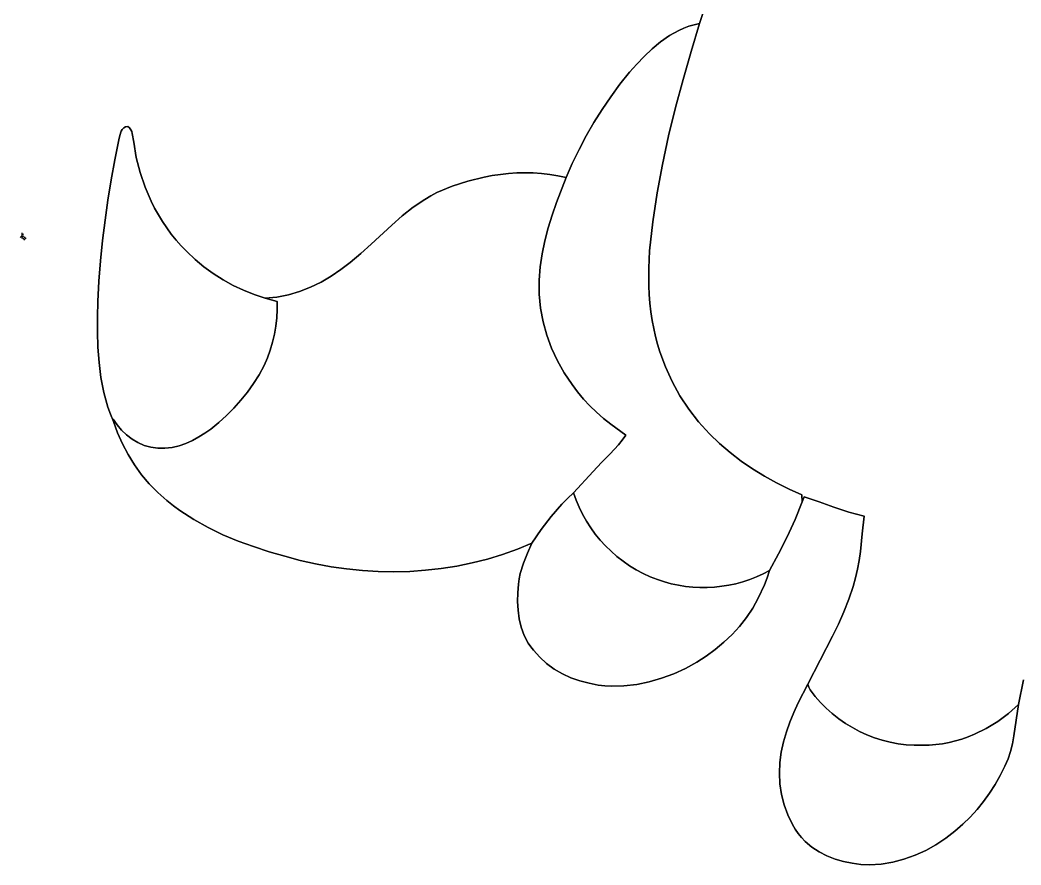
# Model space of a CAD drawing. Extents: x -1 to 957, y 1 to 1045.
# Drawn here: x -0.8 to 470.3, y 0.8 to 398.5 of the extents above; entities that cross this region are included whole.
import ezdxf

# ---------------------------------------------------------------- set-up
doc = ezdxf.new("R2010")
doc.units = 0

msp = doc.modelspace()

# ---------------------------------------------------------------- linework, layer by layer
for p, q in [((322.75625, 408.50625), (318.98, 396.85)), ((318.98, 396.85), (322.75625, 408.50625)), ((316.442136, 396.300591), (313.982715, 395.575664)), ((313.982715, 395.575664), (316.442136, 396.300591)), ((315.048789, 383.724512), (318.98, 396.85)), ((318.98, 396.85), (315.048789, 383.724512)), ((318.98, 396.85), (316.442136, 396.300591)), ((316.442136, 396.300591), (318.98, 396.85)), ((304.867051, 391.169805), (300.69875, 388.2375)), ((300.69875, 388.2375), (304.867051, 391.169805)), ((309.286719, 393.649062), (304.867051, 391.169805)), ((304.867051, 391.169805), (309.286719, 393.649062)), ((311.598616, 394.687671), (309.286719, 393.649062)), ((309.286719, 393.649062), (311.598616, 394.687671)), ((313.982715, 395.575664), (311.598616, 394.687671)), ((311.598616, 394.687671), (313.982715, 395.575664)), ((300.69875, 388.2375), (296.756855, 384.951758)), ((296.756855, 384.951758), (300.69875, 388.2375)), ((296.756855, 384.951758), (293.016406, 381.412188)), ((293.016406, 381.412188), (296.756855, 384.951758)), ((311.288437, 370.536094), (315.048789, 383.724512)), ((315.048789, 383.724512), (311.288437, 370.536094)), ((289.452441, 377.718398), (286.04, 373.97)), ((286.04, 373.97), (289.452441, 377.718398)), ((293.016406, 381.412188), (289.452441, 377.718398)), ((289.452441, 377.718398), (293.016406, 381.412188)), ((286.04, 373.97), (281.528633, 368.278965)), ((281.528633, 368.278965), (286.04, 373.97)), ((281.528633, 368.278965), (277.241562, 362.418594)), ((277.241562, 362.418594), (281.528633, 368.278965)), ((307.756367, 357.281816), (311.288437, 370.536094)), ((311.288437, 370.536094), (307.756367, 357.281816)), ((277.241562, 362.418594), (273.178086, 356.400488)), ((273.178086, 356.400488), (277.241562, 362.418594)), ((273.178086, 356.400488), (269.3375, 350.23625)), ((269.3375, 350.23625), (273.178086, 356.400488)), ((304.51, 343.95875), (307.756367, 357.281816)), ((307.756367, 357.281816), (304.51, 343.95875)), ((269.3375, 350.23625), (265.719102, 343.93748)), ((265.719102, 343.93748), (269.3375, 350.23625)), ((46.121619, 344.144219), (45.6699, 342.14)), ((45.6699, 342.14), (46.121619, 344.144219)), ((46.81615, 346.17375), (46.121619, 344.144219)), ((46.121619, 344.144219), (46.81615, 346.17375)), ((47.338552, 347.046543), (46.81615, 346.17375)), ((46.81615, 346.17375), (47.338552, 347.046543)), ((48.022556, 347.743906), (47.338552, 347.046543)), ((47.338552, 347.046543), (48.022556, 347.743906)), ((48.901795, 348.205254), (48.022556, 347.743906)), ((48.022556, 347.743906), (48.901795, 348.205254)), ((50.0099, 348.37), (48.901795, 348.205254)), ((48.901795, 348.205254), (50.0099, 348.37)), ((50.779392, 347.691992), (50.0099, 348.37)), ((50.0099, 348.37), (50.779392, 347.691992)), ((51.350837, 346.890938), (50.779392, 347.691992)), ((50.779392, 347.691992), (51.350837, 346.890938)), ((51.762439, 345.993789), (51.350837, 346.890938)), ((51.350837, 346.890938), (51.762439, 345.993789)), ((52.0524, 345.0275), (51.762439, 345.993789)), ((51.762439, 345.993789), (52.0524, 345.0275)), ((52.7599, 341.01), (52.0524, 345.0275)), ((52.0524, 345.0275), (52.7599, 341.01)), ((265.719102, 343.93748), (262.322188, 337.515781)), ((262.322188, 337.515781), (265.719102, 343.93748)), ((301.606758, 330.563965), (304.51, 343.95875)), ((304.51, 343.95875), (301.606758, 330.563965)), ((45.6699, 342.14), (43.799553, 332.717246)), ((43.799553, 332.717246), (45.6699, 342.14)), ((53.949587, 333.838066), (52.7599, 341.01)), ((52.7599, 341.01), (53.949587, 333.838066)), ((262.322188, 337.515781), (259.146055, 330.982754)), ((259.146055, 330.982754), (262.322188, 337.515781)), ((43.799553, 332.717246), (42.099603, 323.261094)), ((42.099603, 323.261094), (43.799553, 332.717246)), ((55.71115, 326.778281), (53.949587, 333.838066)), ((53.949587, 333.838066), (55.71115, 326.778281)), ((259.146055, 330.982754), (256.19, 324.35)), ((256.19, 324.35), (259.146055, 330.982754)), ((299.104063, 317.094531), (301.606758, 330.563965)), ((301.606758, 330.563965), (299.104063, 317.094531)), ((58.033338, 319.880918), (55.71115, 326.778281)), ((55.71115, 326.778281), (58.033338, 319.880918)), ((221.442595, 325.265205), (217.618809, 324.541797)), ((217.618809, 324.541797), (221.442595, 325.265205)), ((225.28875, 325.8375), (221.442595, 325.265205)), ((221.442595, 325.265205), (225.28875, 325.8375)), ((229.151663, 326.253467), (225.28875, 325.8375)), ((225.28875, 325.8375), (229.151663, 326.253467)), ((233.025723, 326.507891), (229.151663, 326.253467)), ((229.151663, 326.253467), (233.025723, 326.507891)), ((236.90532, 326.595557), (233.025723, 326.507891)), ((233.025723, 326.507891), (236.90532, 326.595557)), ((240.784844, 326.51125), (236.90532, 326.595557)), ((236.90532, 326.595557), (240.784844, 326.51125)), ((244.658684, 326.249756), (240.784844, 326.51125)), ((240.784844, 326.51125), (244.658684, 326.249756)), ((248.52123, 325.805859), (244.658684, 326.249756)), ((244.658684, 326.249756), (248.52123, 325.805859)), ((252.366873, 325.174346), (248.52123, 325.805859)), ((248.52123, 325.805859), (252.366873, 325.174346)), ((256.19, 324.35), (252.366873, 325.174346)), ((252.366873, 325.174346), (256.19, 324.35)), ((42.099603, 323.261094), (40.575439, 313.774707)), ((40.575439, 313.774707), (42.099603, 323.261094)), ((210.060781, 322.6625), (202.659551, 320.241328)), ((202.659551, 320.241328), (210.060781, 322.6625)), ((217.618809, 324.541797), (210.060781, 322.6625)), ((210.060781, 322.6625), (217.618809, 324.541797)), ((251.670469, 312.649844), (256.19, 324.35)), ((256.19, 324.35), (251.670469, 312.649844)), ((60.9049, 313.19625), (58.033338, 319.880918)), ((58.033338, 319.880918), (60.9049, 313.19625)), ((192.533696, 315.763547), (189.703164, 314.076973)), ((189.703164, 314.076973), (192.533696, 315.763547)), ((195.46, 317.32), (192.533696, 315.763547)), ((192.533696, 315.763547), (195.46, 317.32)), ((202.659551, 320.241328), (195.46, 317.32)), ((195.46, 317.32), (202.659551, 320.241328)), ((297.059336, 303.54752), (299.104063, 317.094531)), ((299.104063, 317.094531), (297.059336, 303.54752)), ((40.575439, 313.774707), (39.23245, 304.26125)), ((39.23245, 304.26125), (40.575439, 313.774707)), ((62.543181, 309.949387), (60.9049, 313.19625)), ((60.9049, 313.19625), (62.543181, 309.949387)), ((189.703164, 314.076973), (184.289688, 310.367656)), ((184.289688, 310.367656), (189.703164, 314.076973)), ((249.632129, 306.703848), (251.670469, 312.649844)), ((251.670469, 312.649844), (249.632129, 306.703848)), ((64.314588, 306.774551), (62.543181, 309.949387)), ((62.543181, 309.949387), (64.314588, 306.774551)), ((66.217712, 303.678025), (64.314588, 306.774551)), ((64.314588, 306.774551), (66.217712, 303.678025)), ((179.140117, 306.300449), (174.175, 301.98375)), ((174.175, 301.98375), (179.140117, 306.300449)), ((184.289688, 310.367656), (179.140117, 306.300449)), ((179.140117, 306.300449), (184.289688, 310.367656)), ((247.80625, 300.69375), (249.632129, 306.703848)), ((249.632129, 306.703848), (247.80625, 300.69375)), ((39.23245, 304.26125), (38.076023, 294.723887)), ((38.076023, 294.723887), (39.23245, 304.26125)), ((68.25115, 300.666094), (66.217712, 303.678025)), ((66.217712, 303.678025), (68.25115, 300.666094)), ((174.175, 301.98375), (164.480312, 293.035469)), ((164.480312, 293.035469), (174.175, 301.98375)), ((295.53, 289.92), (297.059336, 303.54752)), ((297.059336, 303.54752), (295.53, 289.92)), ((70.413494, 297.745042), (68.25115, 300.666094)), ((68.25115, 300.666094), (70.413494, 297.745042)), ((72.703338, 294.921152), (70.413494, 297.745042)), ((70.413494, 297.745042), (72.703338, 294.921152)), ((246.241465, 294.619434), (247.80625, 300.69375)), ((247.80625, 300.69375), (246.241465, 294.619434)), ((38.076023, 294.723887), (37.111547, 285.165781)), ((37.111547, 285.165781), (38.076023, 294.723887)), ((75.119275, 292.20071), (72.703338, 294.921152)), ((72.703338, 294.921152), (75.119275, 292.20071)), ((77.6599, 289.59), (75.119275, 292.20071)), ((75.119275, 292.20071), (77.6599, 289.59)), ((164.480312, 293.035469), (159.591836, 288.620684)), ((159.591836, 288.620684), (164.480312, 293.035469)), ((244.986406, 288.480781), (246.241465, 294.619434)), ((246.241465, 294.619434), (244.986406, 288.480781)), ((81.609787, 285.850703), (77.6599, 289.59)), ((77.6599, 289.59), (81.609787, 285.850703)), ((159.591836, 288.620684), (154.57, 284.39)), ((154.57, 284.39), (159.591836, 288.620684)), ((244.089707, 282.277676), (244.986406, 288.480781)), ((244.986406, 288.480781), (244.089707, 282.277676)), ((295.219688, 281.689219), (295.53, 289.92)), ((295.53, 289.92), (295.219688, 281.689219)), ((37.111547, 285.165781), (36.34441, 275.590098)), ((36.34441, 275.590098), (37.111547, 285.165781)), ((85.789603, 282.3725), (81.609787, 285.850703)), ((81.609787, 285.850703), (85.789603, 282.3725)), ((154.57, 284.39), (150.219863, 281.045586)), ((150.219863, 281.045586), (154.57, 284.39)), ((90.18083, 279.166172), (85.789603, 282.3725)), ((85.789603, 282.3725), (90.18083, 279.166172)), ((94.76495, 276.2425), (90.18083, 279.166172)), ((90.18083, 279.166172), (94.76495, 276.2425)), ((150.219863, 281.045586), (145.649531, 277.965312)), ((145.649531, 277.965312), (150.219863, 281.045586)), ((243.6, 276.01), (244.089707, 282.277676)), ((244.089707, 282.277676), (243.6, 276.01)), ((295.1925, 273.44625), (295.219688, 281.689219)), ((295.219688, 281.689219), (295.1925, 273.44625)), ((36.34441, 275.590098), (35.78, 266)), ((35.78, 266), (36.34441, 275.590098)), ((99.523445, 273.612266), (94.76495, 276.2425)), ((94.76495, 276.2425), (99.523445, 273.612266)), ((104.437797, 271.28625), (99.523445, 273.612266)), ((99.523445, 273.612266), (104.437797, 271.28625)), ((140.877871, 275.194883), (135.92375, 272.78)), ((135.92375, 272.78), (140.877871, 275.194883)), ((145.649531, 277.965312), (140.877871, 275.194883)), ((140.877871, 275.194883), (145.649531, 277.965312)), ((243.534111, 272.731582), (243.6, 276.01)), ((243.6, 276.01), (243.534111, 272.731582)), ((295.350117, 269.331621), (295.1925, 273.44625)), ((295.1925, 273.44625), (295.350117, 269.331621)), ((109.489488, 269.275234), (104.437797, 271.28625)), ((104.437797, 271.28625), (109.489488, 269.275234)), ((114.66, 267.59), (109.489488, 269.275234)), ((109.489488, 269.275234), (114.66, 267.59)), ((125.543594, 269.199687), (120.155293, 268.125664)), ((120.155293, 268.125664), (125.543594, 269.199687)), ((130.806035, 270.766367), (125.543594, 269.199687)), ((125.543594, 269.199687), (130.806035, 270.766367)), ((135.92375, 272.78), (130.806035, 270.766367)), ((130.806035, 270.766367), (135.92375, 272.78)), ((243.619453, 269.458438), (243.534111, 272.731582)), ((243.534111, 272.731582), (243.619453, 269.458438)), ((244.231875, 262.948125), (243.619453, 269.458438)), ((243.619453, 269.458438), (244.231875, 262.948125)), ((295.656562, 265.227656), (295.350117, 269.331621)), ((295.350117, 269.331621), (295.656562, 265.227656)), ((35.78, 266), (35.658301, 258.856875)), ((35.658301, 258.856875), (35.78, 266)), ((120.155293, 268.125664), (114.66, 267.59)), ((114.66, 267.59), (120.155293, 268.125664)), ((114.66, 267.59), (120.23, 266.08)), ((120.23, 266.08), (114.66, 267.59)), ((120.23, 266.08), (120.223281, 262.198379)), ((120.223281, 262.198379), (120.23, 266.08)), ((296.137852, 261.138926), (295.656562, 265.227656)), ((295.656562, 265.227656), (296.137852, 261.138926)), ((120.223281, 262.198379), (120.016875, 258.312656)), ((120.016875, 258.312656), (120.223281, 262.198379)), ((245.413359, 256.519375), (244.231875, 262.948125)), ((244.231875, 262.948125), (245.413359, 256.519375)), ((296.82, 257.07), (296.137852, 261.138926)), ((296.137852, 261.138926), (296.82, 257.07)), ((35.658301, 258.856875), (35.65953, 251.670625)), ((35.65953, 251.670625), (35.658301, 258.856875)), ((119.601406, 254.440293), (118.9675, 250.59875)), ((118.9675, 250.59875), (119.601406, 254.440293)), ((120.016875, 258.312656), (119.601406, 254.440293)), ((119.601406, 254.440293), (120.016875, 258.312656)), ((247.14, 250.2125), (245.413359, 256.519375)), ((245.413359, 256.519375), (247.14, 250.2125)), ((297.477065, 253.330752), (296.82, 257.07)), ((296.82, 257.07), (297.477065, 253.330752)), ((35.65953, 251.670625), (35.871928, 244.475937)), ((35.871928, 244.475937), (35.65953, 251.670625)), ((118.9675, 250.59875), (118.105781, 246.805488)), ((118.105781, 246.805488), (118.9675, 250.59875)), ((249.387891, 244.067812), (247.14, 250.2125)), ((247.14, 250.2125), (249.387891, 244.067812)), ((298.283867, 249.623672), (297.477065, 253.330752)), ((297.477065, 253.330752), (298.283867, 249.623672)), ((118.105781, 246.805488), (117.006875, 243.077969)), ((117.006875, 243.077969), (118.105781, 246.805488)), ((299.237563, 245.953506), (298.283867, 249.623672)), ((298.283867, 249.623672), (299.237563, 245.953506)), ((300.335312, 242.325), (299.237563, 245.953506)), ((299.237563, 245.953506), (300.335312, 242.325)), ((35.871928, 244.475937), (36.383737, 237.3075)), ((36.383737, 237.3075), (35.871928, 244.475937)), ((117.006875, 243.077969), (115.661406, 239.433652)), ((115.661406, 239.433652), (117.006875, 243.077969)), ((252.133125, 238.125625), (249.387891, 244.067812)), ((249.387891, 244.067812), (252.133125, 238.125625)), ((302.951602, 235.211953), (300.335312, 242.325)), ((300.335312, 242.325), (302.951602, 235.211953)), ((36.383737, 237.3075), (37.283198, 230.2)), ((37.283198, 230.2), (36.383737, 237.3075)), ((114.06, 235.89), (111.6965, 231.573301)), ((111.6965, 231.573301), (114.06, 235.89)), ((115.661406, 239.433652), (114.06, 235.89)), ((114.06, 235.89), (115.661406, 239.433652)), ((255.351797, 232.42625), (252.133125, 238.125625)), ((252.133125, 238.125625), (255.351797, 232.42625)), ((111.6965, 231.573301), (109.085141, 227.403906)), ((109.085141, 227.403906), (111.6965, 231.573301)), ((259.02, 227.01), (255.351797, 232.42625)), ((255.351797, 232.42625), (259.02, 227.01)), ((306.11, 228.3225), (302.951602, 235.211953)), ((302.951602, 235.211953), (306.11, 228.3225)), ((37.283198, 230.2), (38.658552, 223.188125)), ((38.658552, 223.188125), (37.283198, 230.2)), ((109.085141, 227.403906), (106.239636, 223.390371)), ((106.239636, 223.390371), (109.085141, 227.403906)), ((261.619082, 223.465898), (259.02, 227.01)), ((259.02, 227.01), (261.619082, 223.465898)), ((309.787773, 221.694609), (306.11, 228.3225)), ((306.11, 228.3225), (309.787773, 221.694609)), ((38.658552, 223.188125), (39.552263, 219.728887)), ((39.552263, 219.728887), (38.658552, 223.188125)), ((106.239636, 223.390371), (103.1737, 219.54125)), ((103.1737, 219.54125), (106.239636, 223.390371)), ((264.428281, 220.107188), (261.619082, 223.465898)), ((261.619082, 223.465898), (264.428281, 220.107188)), ((313.962188, 215.36625), (309.787773, 221.694609)), ((309.787773, 221.694609), (313.962188, 215.36625)), ((39.552263, 219.728887), (40.598038, 216.306563)), ((40.598038, 216.306563), (39.552263, 219.728887)), ((103.1737, 219.54125), (99.901045, 215.865098)), ((99.901045, 215.865098), (103.1737, 219.54125)), ((267.424277, 216.920508), (264.428281, 220.107188)), ((264.428281, 220.107188), (267.424277, 216.920508)), ((270.58375, 213.8925), (267.424277, 216.920508)), ((267.424277, 216.920508), (270.58375, 213.8925)), ((40.598038, 216.306563), (41.806907, 212.925488)), ((41.806907, 212.925488), (40.598038, 216.306563)), ((41.806907, 212.925488), (43.1899, 209.59)), ((43.1899, 209.59), (41.806907, 212.925488)), ((96.435384, 212.370469), (92.790432, 209.065918)), ((92.790432, 209.065918), (96.435384, 212.370469)), ((99.901045, 215.865098), (96.435384, 212.370469)), ((96.435384, 212.370469), (99.901045, 215.865098)), ((273.883379, 211.009805), (270.58375, 213.8925)), ((270.58375, 213.8925), (273.883379, 211.009805)), ((318.610508, 209.375391), (313.962188, 215.36625)), ((313.962188, 215.36625), (318.610508, 209.375391)), ((44.895408, 208.007793), (43.0399, 210.66)), ((43.0399, 210.66), (43.1899, 209.59)), ((43.1899, 209.59), (43.0399, 210.66)), ((43.0399, 210.66), (44.895408, 208.007793)), ((43.1899, 209.59), (45.117595, 204.232402)), ((45.117595, 204.232402), (43.1899, 209.59)), ((47.012713, 205.533594), (44.895408, 208.007793)), ((44.895408, 208.007793), (47.012713, 205.533594)), ((92.790432, 209.065918), (88.9799, 205.96)), ((88.9799, 205.96), (92.790432, 209.065918)), ((277.299844, 208.259062), (273.883379, 211.009805)), ((273.883379, 211.009805), (277.299844, 208.259062)), ((284.39, 203.1), (277.299844, 208.259062)), ((277.299844, 208.259062), (284.39, 203.1)), ((323.71, 203.76), (318.610508, 209.375391)), ((318.610508, 209.375391), (323.71, 203.76)), ((45.117595, 204.232402), (47.408338, 199.011094)), ((47.408338, 199.011094), (45.117595, 204.232402)), ((49.370486, 203.282285), (47.012713, 205.533594)), ((47.012713, 205.533594), (49.370486, 203.282285)), ((51.9474, 201.29875), (49.370486, 203.282285)), ((49.370486, 203.282285), (51.9474, 201.29875)), ((86.213045, 204.045), (83.326306, 202.255625)), ((83.326306, 202.255625), (86.213045, 204.045)), ((88.9799, 205.96), (86.213045, 204.045)), ((86.213045, 204.045), (88.9799, 205.96)), ((282.683984, 200.773516), (284.39, 203.1)), ((284.39, 203.1), (282.683984, 200.773516)), ((328.414844, 199.183398), (323.71, 203.76)), ((323.71, 203.76), (328.414844, 199.183398)), ((47.408338, 199.011094), (50.054861, 193.958301)), ((50.054861, 193.958301), (47.408338, 199.011094)), ((54.722127, 199.627871), (51.9474, 201.29875)), ((51.9474, 201.29875), (54.722127, 199.627871)), ((57.673338, 198.314531), (54.722127, 199.627871)), ((54.722127, 199.627871), (57.673338, 198.314531)), ((60.779705, 197.403613), (57.673338, 198.314531)), ((57.673338, 198.314531), (60.779705, 197.403613)), ((74.041716, 198.138125), (70.770369, 197.348125)), ((70.770369, 197.348125), (74.041716, 198.138125)), ((77.23115, 199.2525), (74.041716, 198.138125)), ((74.041716, 198.138125), (77.23115, 199.2525)), ((80.329177, 200.641563), (77.23115, 199.2525)), ((77.23115, 199.2525), (80.329177, 200.641563)), ((83.326306, 202.255625), (80.329177, 200.641563)), ((80.329177, 200.641563), (83.326306, 202.255625)), ((276.9275, 194.3575), (280.85, 198.56)), ((280.85, 198.56), (276.9275, 194.3575)), ((280.85, 198.56), (282.683984, 200.773516)), ((282.683984, 200.773516), (280.85, 198.56)), ((333.383125, 194.910312), (328.414844, 199.183398)), ((328.414844, 199.183398), (333.383125, 194.910312)), ((50.054861, 193.958301), (53.0499, 189.10625)), ((53.0499, 189.10625), (50.054861, 193.958301)), ((64.0199, 196.94), (60.779705, 197.403613)), ((60.779705, 197.403613), (64.0199, 196.94)), ((67.426599, 196.932187), (64.0199, 196.94)), ((64.0199, 196.94), (67.426599, 196.932187)), ((70.770369, 197.348125), (67.426599, 196.932187)), ((67.426599, 196.932187), (70.770369, 197.348125)), ((272.88125, 190.26375), (276.9275, 194.3575)), ((276.9275, 194.3575), (272.88125, 190.26375)), ((338.586719, 190.92832), (333.383125, 194.910312)), ((333.383125, 194.910312), (338.586719, 190.92832)), ((53.0499, 189.10625), (56.386189, 184.487168)), ((56.386189, 184.487168), (53.0499, 189.10625)), ((268.97, 186.05), (272.88125, 190.26375)), ((272.88125, 190.26375), (268.97, 186.05)), ((343.9975, 187.225), (338.586719, 190.92832)), ((338.586719, 190.92832), (343.9975, 187.225)), ((56.386189, 184.487168), (60.056462, 180.133281)), ((60.056462, 180.133281), (56.386189, 184.487168)), ((259.76, 176.03), (268.97, 186.05)), ((268.97, 186.05), (259.76, 176.03)), ((349.587344, 183.78793), (343.9975, 187.225)), ((343.9975, 187.225), (349.587344, 183.78793)), ((355.328125, 180.604687), (349.587344, 183.78793)), ((349.587344, 183.78793), (355.328125, 180.604687)), ((60.056462, 180.133281), (64.053455, 176.076816)), ((64.053455, 176.076816), (60.056462, 180.133281)), ((361.191719, 177.662852), (355.328125, 180.604687)), ((355.328125, 180.604687), (361.191719, 177.662852)), ((64.053455, 176.076816), (68.3699, 172.35)), ((68.3699, 172.35), (64.053455, 176.076816)), ((259.76, 176.03), (256.96957, 173.365645)), ((256.96957, 173.365645), (259.76, 176.03)), ((260.976707, 172.552849), (259.76, 176.03)), ((259.76, 176.03), (260.976707, 172.552849)), ((367.15, 174.95), (361.191719, 177.662852)), ((361.191719, 177.662852), (367.15, 174.95)), ((367.4, 171.8), (367.15, 174.95)), ((367.15, 174.95), (367.4, 171.8)), ((68.3699, 172.35), (71.392831, 169.908477)), ((71.392831, 169.908477), (68.3699, 172.35)), ((71.392831, 169.908477), (74.502717, 167.60125)), ((74.502717, 167.60125), (71.392831, 169.908477)), ((254.287187, 170.598281), (249.225, 164.78875)), ((249.225, 164.78875), (254.287187, 170.598281)), ((256.96957, 173.365645), (254.287187, 170.598281)), ((254.287187, 170.598281), (256.96957, 173.365645)), ((262.397715, 169.158418), (260.976707, 172.552849)), ((260.976707, 172.552849), (262.397715, 169.158418)), ((364.009531, 163.478281), (367.4, 171.8)), ((367.4, 171.8), (364.009531, 163.478281)), ((367.4, 171.8), (368.28, 174.07)), ((368.28, 174.07), (367.4, 171.8)), ((368.28, 174.07), (375.280469, 171.67125)), ((375.280469, 171.67125), (368.28, 174.07)), ((375.280469, 171.67125), (382.26125, 169.1975)), ((382.26125, 169.1975), (375.280469, 171.67125)), ((74.502717, 167.60125), (80.959916, 163.36625)), ((80.959916, 163.36625), (74.502717, 167.60125)), ((264.014983, 165.855364), (262.397715, 169.158418)), ((262.397715, 169.158418), (264.014983, 165.855364)), ((265.820469, 162.652344), (264.014983, 165.855364)), ((264.014983, 165.855364), (265.820469, 162.652344)), ((382.26125, 169.1975), (389.296406, 166.8925)), ((389.296406, 166.8925), (382.26125, 169.1975)), ((389.296406, 166.8925), (392.85752, 165.879453)), ((392.85752, 165.879453), (389.296406, 166.8925)), ((392.85752, 165.879453), (396.46, 165)), ((396.46, 165), (392.85752, 165.879453)), ((396.46, 165), (395.645781, 156.643438)), ((395.645781, 156.643438), (396.46, 165)), ((80.959916, 163.36625), (87.694619, 159.598125)), ((87.694619, 159.598125), (80.959916, 163.36625)), ((249.225, 164.78875), (244.530312, 158.669844)), ((244.530312, 158.669844), (249.225, 164.78875)), ((267.80613, 159.558015), (265.820469, 162.652344)), ((265.820469, 162.652344), (267.80613, 159.558015)), ((360.24875, 155.31875), (364.009531, 163.478281)), ((364.009531, 163.478281), (360.24875, 155.31875)), ((87.694619, 159.598125), (94.65995, 156.25)), ((94.65995, 156.25), (87.694619, 159.598125)), ((94.65995, 156.25), (101.809031, 153.275)), ((101.809031, 153.275), (94.65995, 156.25)), ((244.530312, 158.669844), (240.16, 152.31)), ((240.16, 152.31), (244.530312, 158.669844)), ((269.963926, 156.581035), (267.80613, 159.558015)), ((267.80613, 159.558015), (269.963926, 156.581035)), ((272.285813, 153.730061), (269.963926, 156.581035)), ((269.963926, 156.581035), (272.285813, 153.730061)), ((395.645781, 156.643438), (394.73125, 148.285)), ((394.73125, 148.285), (395.645781, 156.643438)), ((101.809031, 153.275), (109.094984, 150.62625)), ((109.094984, 150.62625), (101.809031, 153.275)), ((233.290208, 149.450835), (240.16, 152.31)), ((240.16, 152.31), (233.290208, 149.450835)), ((240.16, 152.31), (238.119531, 147.619844)), ((238.119531, 147.619844), (240.16, 152.31)), ((274.76375, 151.01375), (272.285813, 153.730061)), ((272.285813, 153.730061), (274.76375, 151.01375)), ((277.389695, 148.440759), (274.76375, 151.01375)), ((274.76375, 151.01375), (277.389695, 148.440759)), ((356.216094, 147.284844), (360.24875, 155.31875)), ((360.24875, 155.31875), (356.216094, 147.284844)), ((109.094984, 150.62625), (116.470933, 148.256875)), ((116.470933, 148.256875), (109.094984, 150.62625)), ((116.470933, 148.256875), (123.89, 146.12)), ((123.89, 146.12), (116.470933, 148.256875)), ((123.89, 146.12), (131.0428, 144.187368)), ((131.0428, 144.187368), (123.89, 146.12)), ((219.201931, 144.778169), (226.299316, 146.94168)), ((226.299316, 146.94168), (219.201931, 144.778169)), ((226.299316, 146.94168), (233.290208, 149.450835)), ((233.290208, 149.450835), (226.299316, 146.94168)), ((238.119531, 147.619844), (236.21875, 142.86125)), ((236.21875, 142.86125), (238.119531, 147.619844)), ((280.155605, 146.019746), (277.389695, 148.440759)), ((277.389695, 148.440759), (280.155605, 146.019746)), ((352.01, 139.34), (356.216094, 147.284844)), ((356.216094, 147.284844), (352.01, 139.34)), ((394.73125, 148.285), (394.144082, 144.126758)), ((394.144082, 144.126758), (394.73125, 148.285)), ((131.0428, 144.187368), (138.278965, 142.543633)), ((138.278965, 142.543633), (131.0428, 144.187368)), ((138.278965, 142.543633), (145.583889, 141.193159)), ((145.583889, 141.193159), (138.278965, 142.543633)), ((197.416855, 140.317852), (204.746096, 141.47062)), ((204.746096, 141.47062), (197.416855, 140.317852)), ((204.746096, 141.47062), (212.012656, 142.955938)), ((212.012656, 142.955938), (204.746096, 141.47062)), ((212.012656, 142.955938), (219.201931, 144.778169)), ((219.201931, 144.778169), (212.012656, 142.955938)), ((236.21875, 142.86125), (234.691094, 137.984531)), ((234.691094, 137.984531), (236.21875, 142.86125)), ((283.05344, 143.759368), (280.155605, 146.019746)), ((280.155605, 146.019746), (283.05344, 143.759368)), ((286.075156, 141.668281), (283.05344, 143.759368)), ((283.05344, 143.759368), (286.075156, 141.668281)), ((289.212712, 139.755144), (286.075156, 141.668281)), ((286.075156, 141.668281), (289.212712, 139.755144)), ((394.144082, 144.126758), (393.421094, 139.994062)), ((393.421094, 139.994062), (394.144082, 144.126758)), ((145.583889, 141.193159), (152.942969, 140.140312)), ((152.942969, 140.140312), (145.583889, 141.193159)), ((152.942969, 140.140312), (160.341599, 139.389458)), ((160.341599, 139.389458), (152.942969, 140.140312)), ((160.341599, 139.389458), (167.765176, 138.944961)), ((167.765176, 138.944961), (160.341599, 139.389458)), ((167.765176, 138.944961), (175.199094, 138.811187)), ((175.199094, 138.811187), (167.765176, 138.944961)), ((175.199094, 138.811187), (182.62875, 138.9925)), ((182.62875, 138.9925), (175.199094, 138.811187)), ((182.62875, 138.9925), (190.039539, 139.493267)), ((190.039539, 139.493267), (182.62875, 138.9925)), ((190.039539, 139.493267), (197.416855, 140.317852)), ((197.416855, 140.317852), (190.039539, 139.493267)), ((234.691094, 137.984531), (234.140137, 135.486348)), ((234.140137, 135.486348), (234.691094, 137.984531)), ((292.458066, 138.028613), (289.212712, 139.755144)), ((289.212712, 139.755144), (292.458066, 138.028613)), ((295.803176, 136.497346), (292.458066, 138.028613)), ((292.458066, 138.028613), (295.803176, 136.497346)), ((348.983347, 137.766069), (345.875996, 136.363555)), ((345.875996, 136.363555), (348.983347, 137.766069)), ((352.01, 139.34), (348.983347, 137.766069)), ((348.983347, 137.766069), (352.01, 139.34)), ((350.890313, 135.993594), (352.01, 139.34)), ((352.01, 139.34), (350.890313, 135.993594)), ((393.421094, 139.994062), (392.525371, 135.895586)), ((392.525371, 135.895586), (393.421094, 139.994062)), ((233.77, 132.94), (233.448789, 128.894746)), ((233.448789, 128.894746), (233.77, 132.94)), ((234.140137, 135.486348), (233.77, 132.94)), ((233.77, 132.94), (234.140137, 135.486348)), ((299.24, 135.17), (295.803176, 136.497346)), ((295.803176, 136.497346), (299.24, 135.17)), ((302.475833, 134.089634), (299.24, 135.17)), ((299.24, 135.17), (302.475833, 134.089634)), ((305.764473, 133.191758), (302.475833, 134.089634)), ((302.475833, 134.089634), (305.764473, 133.191758)), ((309.096384, 132.475581), (305.764473, 133.191758)), ((305.764473, 133.191758), (309.096384, 132.475581)), ((312.462031, 131.940313), (309.096384, 132.475581)), ((309.096384, 132.475581), (312.462031, 131.940313)), ((315.851877, 131.585161), (312.462031, 131.940313)), ((312.462031, 131.940313), (315.851877, 131.585161)), ((329.462532, 131.949907), (326.07125, 131.5925)), ((326.07125, 131.5925), (329.462532, 131.949907)), ((332.830332, 132.483477), (329.462532, 131.949907)), ((329.462532, 131.949907), (332.830332, 132.483477)), ((336.165115, 133.192417), (332.830332, 132.483477)), ((332.830332, 132.483477), (336.165115, 133.192417)), ((339.457344, 134.075938), (336.165115, 133.192417)), ((336.165115, 133.192417), (339.457344, 134.075938)), ((342.697483, 135.133247), (339.457344, 134.075938)), ((339.457344, 134.075938), (342.697483, 135.133247)), ((345.875996, 136.363555), (342.697483, 135.133247)), ((342.697483, 135.133247), (345.875996, 136.363555)), ((346.59, 126.32), (349.5775, 132.72125)), ((349.5775, 132.72125), (346.59, 126.32)), ((349.5775, 132.72125), (350.890313, 135.993594)), ((350.890313, 135.993594), (349.5775, 132.72125)), ((392.525371, 135.895586), (391.42, 131.84)), ((391.42, 131.84), (392.525371, 135.895586)), ((233.448789, 128.894746), (233.379063, 124.789844)), ((233.379063, 124.789844), (233.448789, 128.894746)), ((319.256387, 131.409336), (315.851877, 131.585161)), ((315.851877, 131.585161), (319.256387, 131.409336)), ((322.666023, 131.412046), (319.256387, 131.409336)), ((319.256387, 131.409336), (322.666023, 131.412046)), ((326.07125, 131.5925), (322.666023, 131.412046)), ((322.666023, 131.412046), (326.07125, 131.5925)), ((391.42, 131.84), (389.348281, 125.836192)), ((389.348281, 125.836192), (391.42, 131.84)), ((233.379063, 124.789844), (233.60793, 120.679082)), ((233.60793, 120.679082), (233.379063, 124.789844)), ((344.103379, 121.645782), (346.59, 126.32)), ((346.59, 126.32), (344.103379, 121.645782)), ((389.348281, 125.836192), (386.98875, 119.952036)), ((386.98875, 119.952036), (389.348281, 125.836192)), ((233.60793, 120.679082), (234.1825, 116.61625)), ((234.1825, 116.61625), (233.60793, 120.679082)), ((341.198281, 117.24813), (344.103379, 121.645782)), ((344.103379, 121.645782), (341.198281, 117.24813)), ((386.98875, 119.952036), (384.398594, 114.164684)), ((384.398594, 114.164684), (386.98875, 119.952036)), ((234.1825, 116.61625), (235.149883, 112.655137)), ((235.149883, 112.655137), (234.1825, 116.61625)), ((334.32625, 109.252538), (337.923105, 113.119547)), ((337.923105, 113.119547), (334.32625, 109.252538)), ((337.923105, 113.119547), (341.198281, 117.24813)), ((341.198281, 117.24813), (337.923105, 113.119547)), ((384.398594, 114.164684), (381.635, 108.451288)), ((381.635, 108.451288), (384.398594, 114.164684)), ((235.149883, 112.655137), (236.557187, 108.849531)), ((236.557187, 108.849531), (235.149883, 112.655137)), ((236.557187, 108.849531), (238.451523, 105.253223)), ((238.451523, 105.253223), (236.557187, 108.849531)), ((330.456113, 105.639604), (334.32625, 109.252538)), ((334.32625, 109.252538), (330.456113, 105.639604)), ((381.635, 108.451288), (375.81625, 97.15497)), ((375.81625, 97.15497), (381.635, 108.451288)), ((238.451523, 105.253223), (239.59605, 103.550364)), ((239.59605, 103.550364), (238.451523, 105.253223)), ((326.361094, 102.273252), (330.456113, 105.639604)), ((330.456113, 105.639604), (326.361094, 102.273252)), ((239.59605, 103.550364), (240.88, 101.92)), ((240.88, 101.92), (239.59605, 103.550364)), ((240.88, 101.92), (243.79834, 98.548537)), ((243.79834, 98.548537), (240.88, 101.92)), ((317.69, 96.2503), (322.08959, 99.145982)), ((322.08959, 99.145982), (317.69, 96.2503)), ((322.08959, 99.145982), (326.361094, 102.273252)), ((326.361094, 102.273252), (322.08959, 99.145982)), ((243.79834, 98.548537), (247.074219, 95.574548)), ((247.074219, 95.574548), (243.79834, 98.548537)), ((247.074219, 95.574548), (250.656426, 92.987727)), ((250.656426, 92.987727), (247.074219, 95.574548)), ((312.390137, 93.352058), (317.69, 96.2503)), ((317.69, 96.2503), (312.390137, 93.352058)), ((375.81625, 97.15497), (369.99, 85.8803)), ((369.99, 85.8803), (375.81625, 97.15497)), ((250.656426, 92.987727), (254.49375, 90.777762)), ((254.49375, 90.777762), (250.656426, 92.987727)), ((254.49375, 90.777762), (258.53498, 88.934347)), ((258.53498, 88.934347), (254.49375, 90.777762)), ((301.206816, 88.675886), (306.884844, 90.813112)), ((306.884844, 90.813112), (301.206816, 88.675886)), ((306.884844, 90.813112), (312.390137, 93.352058)), ((312.390137, 93.352058), (306.884844, 90.813112)), ((258.53498, 88.934347), (262.728906, 87.44717)), ((262.728906, 87.44717), (258.53498, 88.934347)), ((262.728906, 87.44717), (267.024316, 86.305924)), ((267.024316, 86.305924), (262.728906, 87.44717)), ((267.024316, 86.305924), (271.37, 85.5003)), ((271.37, 85.5003), (267.024316, 86.305924)), ((271.37, 85.5003), (274.394749, 85.167072)), ((274.394749, 85.167072), (271.37, 85.5003)), ((274.394749, 85.167072), (277.42127, 84.992605)), ((277.42127, 84.992605), (274.394749, 85.167072)), ((277.42127, 84.992605), (283.463281, 85.098737)), ((283.463281, 85.098737), (277.42127, 84.992605)), ((283.463281, 85.098737), (289.46334, 85.776277)), ((289.46334, 85.776277), (283.463281, 85.098737)), ((289.46334, 85.776277), (295.38875, 86.9828)), ((295.38875, 86.9828), (289.46334, 85.776277)), ((295.38875, 86.9828), (301.206816, 88.675886)), ((301.206816, 88.675886), (295.38875, 86.9828)), ((369.99, 85.8803), (365.524844, 77.10405)), ((365.524844, 77.10405), (369.99, 85.8803)), ((370.445, 84.4903), (369.99, 85.8803)), ((369.99, 85.8803), (370.445, 84.4903)), ((469.129, 76.3503), (471.545406, 87.918847)), ((471.545406, 87.918847), (469.129, 76.3503)), ((371.08, 83.1603), (370.445, 84.4903)), ((370.445, 84.4903), (371.08, 83.1603)), ((373.431231, 80.139961), (371.08, 83.1603)), ((371.08, 83.1603), (373.431231, 80.139961)), ((375.96568, 77.271335), (373.431231, 80.139961)), ((373.431231, 80.139961), (375.96568, 77.271335)), ((365.524844, 77.10405), (363.478535, 72.610222)), ((363.478535, 72.610222), (365.524844, 77.10405)), ((378.671351, 74.561762), (375.96568, 77.271335)), ((375.96568, 77.271335), (378.671351, 74.561762)), ((469.129, 76.3503), (464.441715, 72.168171)), ((464.441715, 72.168171), (469.129, 76.3503)), ((468.11525, 68.950456), (469.129, 76.3503)), ((469.129, 76.3503), (468.11525, 68.950456)), ((363.478535, 72.610222), (361.61375, 68.0428)), ((361.61375, 68.0428), (363.478535, 72.610222)), ((381.53625, 72.018581), (378.671351, 74.561762)), ((378.671351, 74.561762), (381.53625, 72.018581)), ((384.548384, 69.649131), (381.53625, 72.018581)), ((381.53625, 72.018581), (384.548384, 69.649131)), ((464.441715, 72.168171), (459.393844, 68.404519)), ((459.393844, 68.404519), (464.441715, 72.168171)), ((361.61375, 68.0428), (359.973496, 63.399441)), ((359.973496, 63.399441), (361.61375, 68.0428)), ((387.695758, 67.460749), (384.548384, 69.649131)), ((384.548384, 69.649131), (387.695758, 67.460749)), ((390.966378, 65.460776), (387.695758, 67.460749)), ((387.695758, 67.460749), (390.966378, 65.460776)), ((459.393844, 68.404519), (454.028863, 65.104695)), ((454.028863, 65.104695), (459.393844, 68.404519)), ((467.049, 61.52905), (468.11525, 68.950456)), ((468.11525, 68.950456), (467.049, 61.52905)), ((359.973496, 63.399441), (358.600781, 58.6778)), ((358.600781, 58.6778), (359.973496, 63.399441)), ((394.34825, 63.65655), (390.966378, 65.460776)), ((390.966378, 65.460776), (394.34825, 63.65655)), ((397.82938, 62.05541), (394.34825, 63.65655)), ((394.34825, 63.65655), (397.82938, 62.05541)), ((401.397773, 60.664695), (397.82938, 62.05541)), ((397.82938, 62.05541), (401.397773, 60.664695)), ((448.39025, 62.31405), (445.481917, 61.123842)), ((445.481917, 61.123842), (448.39025, 62.31405)), ((454.028863, 65.104695), (448.39025, 62.31405)), ((448.39025, 62.31405), (454.028863, 65.104695)), ((466.339156, 57.860945), (467.049, 61.52905)), ((467.049, 61.52905), (466.339156, 57.860945)), ((358.600781, 58.6778), (357.538613, 53.875534)), ((357.538613, 53.875534), (358.600781, 58.6778)), ((405.041437, 59.491743), (401.397773, 60.664695)), ((401.397773, 60.664695), (405.041437, 59.491743)), ((408.748375, 58.543894), (405.041437, 59.491743)), ((405.041437, 59.491743), (408.748375, 58.543894)), ((412.506595, 57.828486), (408.748375, 58.543894)), ((408.748375, 58.543894), (412.506595, 57.828486)), ((416.304102, 57.352859), (412.506595, 57.828486)), ((412.506595, 57.828486), (416.304102, 57.352859)), ((420.128901, 57.12435), (416.304102, 57.352859)), ((416.304102, 57.352859), (420.128901, 57.12435)), ((423.969, 57.1503), (420.128901, 57.12435)), ((420.128901, 57.12435), (423.969, 57.1503)), ((427.127938, 57.211347), (423.969, 57.1503)), ((423.969, 57.1503), (427.127938, 57.211347)), ((430.267379, 57.45071), (427.127938, 57.211347)), ((427.127938, 57.211347), (430.267379, 57.45071)), ((433.381888, 57.862719), (430.267379, 57.45071)), ((430.267379, 57.45071), (433.381888, 57.862719)), ((436.466031, 58.441706), (433.381888, 57.862719)), ((433.381888, 57.862719), (436.466031, 58.441706)), ((439.514374, 59.182002), (436.466031, 58.441706)), ((436.466031, 58.441706), (439.514374, 59.182002)), ((442.52148, 60.077937), (439.514374, 59.182002)), ((439.514374, 59.182002), (442.52148, 60.077937)), ((445.481917, 61.123842), (442.52148, 60.077937)), ((442.52148, 60.077937), (445.481917, 61.123842)), ((465.42775, 54.248269), (466.339156, 57.860945)), ((466.339156, 57.860945), (465.42775, 54.248269)), ((357.538613, 53.875534), (356.83, 48.9903)), ((356.83, 48.9903), (357.538613, 53.875534)), ((464.251969, 50.711296), (465.42775, 54.248269)), ((465.42775, 54.248269), (464.251969, 50.711296)), ((356.83, 48.9903), (356.609648, 43.989206)), ((356.609648, 43.989206), (356.83, 48.9903)), ((460.585504, 42.929929), (462.749, 47.2703)), ((462.749, 47.2703), (460.585504, 42.929929)), ((462.749, 47.2703), (464.251969, 50.711296)), ((464.251969, 50.711296), (462.749, 47.2703)), ((356.609648, 43.989206), (356.861562, 38.959052)), ((356.861562, 38.959052), (356.609648, 43.989206)), ((458.198531, 38.703583), (460.585504, 42.929929)), ((460.585504, 42.929929), (458.198531, 38.703583)), ((356.861562, 38.959052), (357.593945, 33.964524)), ((357.593945, 33.964524), (356.861562, 38.959052)), ((455.589605, 34.609661), (458.198531, 38.703583)), ((458.198531, 38.703583), (455.589605, 34.609661)), ((357.593945, 33.964524), (358.815, 29.070312)), ((358.815, 29.070312), (357.593945, 33.964524)), ((452.76025, 30.666562), (455.589605, 34.609661)), ((455.589605, 34.609661), (452.76025, 30.666562)), ((358.815, 29.070312), (360.53293, 24.341106)), ((360.53293, 24.341106), (358.815, 29.070312)), ((449.711988, 26.892688), (452.76025, 30.666562)), ((452.76025, 30.666562), (449.711988, 26.892688)), ((360.53293, 24.341106), (362.755938, 19.841592)), ((362.755938, 19.841592), (360.53293, 24.341106)), ((446.446344, 23.306436), (449.711988, 26.892688)), ((449.711988, 26.892688), (446.446344, 23.306436)), ((362.755938, 19.841592), (364.059409, 17.698186)), ((364.059409, 17.698186), (362.755938, 19.841592)), ((439.269, 16.7704), (442.96484, 19.926207)), ((442.96484, 19.926207), (439.269, 16.7704)), ((442.96484, 19.926207), (446.446344, 23.306436)), ((446.446344, 23.306436), (442.96484, 19.926207)), ((364.059409, 17.698186), (365.492227, 15.636461)), ((365.492227, 15.636461), (364.059409, 17.698186)), ((365.492227, 15.636461), (367.055415, 13.664503)), ((367.055415, 13.664503), (365.492227, 15.636461)), ((434.923473, 13.386969), (439.269, 16.7704)), ((439.269, 16.7704), (434.923473, 13.386969)), ((367.055415, 13.664503), (368.75, 11.7904)), ((368.75, 11.7904), (367.055415, 13.664503)), ((368.75, 11.7904), (371.932811, 9.174257)), ((371.932811, 9.174257), (368.75, 11.7904)), ((425.493199, 7.638713), (430.321656, 10.331785)), ((430.321656, 10.331785), (425.493199, 7.638713)), ((430.321656, 10.331785), (434.923473, 13.386969)), ((434.923473, 13.386969), (430.321656, 10.331785)), ((371.932811, 9.174257), (375.370609, 6.946945)), ((375.370609, 6.946945), (371.932811, 9.174257)), ((375.370609, 6.946945), (379.021197, 5.091354)), ((379.021197, 5.091354), (375.370609, 6.946945)), ((379.021197, 5.091354), (382.842375, 3.590374)), ((382.842375, 3.590374), (379.021197, 5.091354)), ((415.274957, 3.474374), (420.46775, 5.34162)), ((420.46775, 5.34162), (415.274957, 3.474374)), ((420.46775, 5.34162), (425.493199, 7.638713)), ((425.493199, 7.638713), (420.46775, 5.34162)), ((382.842375, 3.590374), (386.791943, 2.426896)), ((386.791943, 2.426896), (382.842375, 3.590374)), ((386.791943, 2.426896), (390.827703, 1.583809)), ((390.827703, 1.583809), (386.791943, 2.426896)), ((390.827703, 1.583809), (394.907455, 1.044005)), ((394.907455, 1.044005), (390.827703, 1.583809)), ((394.907455, 1.044005), (398.989, 0.790373)), ((398.989, 0.790373), (394.907455, 1.044005)), ((398.989, 0.790373), (404.505934, 1.164883)), ((404.505934, 1.164883), (398.989, 0.790373)), ((404.505934, 1.164883), (409.944469, 2.070839)), ((409.944469, 2.070839), (404.505934, 1.164883)), ((409.944469, 2.070839), (415.274957, 3.474374)), ((415.274957, 3.474374), (409.944469, 2.070839))]:
    msp.add_line(p, q)
at = {"layer": 'Layer 1'}
for p, q in [((0.793749, 297.794), (-0.793749, 296.206)), ((0, 298.323), (0, 295.677)), ((1.05833, 297), (0, 295.94167)), ((1.5875, 296.471), (0.52917, 295.41267)), ((2.11666, 295.942), (1.05833, 294.88367))]:
    msp.add_line(p, q, dxfattribs=at)

doc.saveas('drawing.dxf')
